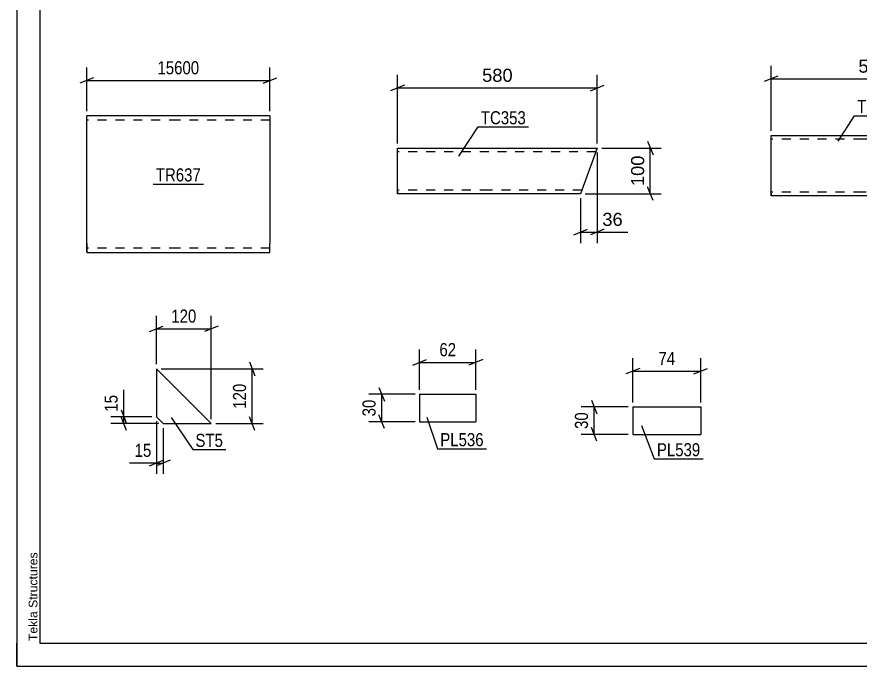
# Model space of a CAD drawing. Header units: millimetres. Extents: x 0 to 420, y 0 to 297.
# Drawn here: x 0 to 184.7, y 0 to 142.3 of the extents above; entities that cross this region are included whole.
import ezdxf

# ---------------------------------------------------------------- set-up
doc = ezdxf.new("R2010")
doc.units = ezdxf.units.MM
doc.linetypes.add('DXK_LINE_DOT2', pattern=[3.9198, 1.9599, -1.9599])
doc.styles.add('Arial', font='ARIAL.TTF', dxfattribs={"height": 0.2})
doc.styles.add('Arial Narrow', font='ARIALN.TTF', dxfattribs={"height": 0.2})

# ---------------------------------------------------------------- blocks, each defined once
blk = doc.blocks.new('Unknown-761554772-1128')
at = {"color": 5, "linetype": 'Continuous'}
for p, q in [((0, 297), (0, 0)), ((5, 292), (5, 5)), ((0, 0), (0, 5)), ((5, 5), (415, 5)), ((0, 0), (420, 0))]:
    blk.add_line(p, q, dxfattribs=at)
at = {"color": 174, "linetype": 'Continuous', "style": 'Arial'}
blk.add_text('Tekla Structures', height=1.9102, rotation=90, dxfattribs=at).set_placement((4.5, 5.5))
blk = doc.blocks.new('Part-761554772-11138 - 11134')
at = {"color": 2, "linetype": 'Continuous'}
for p, q in [((83.37, 103.52), (83.37, 113.52)), ((83.37, 113.52), (103.37, 113.52)), ((103.47, 113.52), (127.11, 113.52)), ((127.11, 113.52), (126.53, 111.92)), ((126.53, 111.92), (123.47, 103.52)), ((103.37, 103.52), (83.37, 103.52)), ((123.47, 103.52), (103.47, 103.52))]:
    blk.add_line(p, q, dxfattribs=at)
at = {"color": 7, "linetype": 'DXK_LINE_DOT2'}
for p, q in [((103.37, 112.72), (83.37, 112.72)), ((126.82, 112.72), (103.47, 112.72)), ((127.07, 113.4), (126.53, 111.92)), ((103.37, 104.32), (83.37, 104.32)), ((83.37, 103.99), (83.37, 103.52)), ((123.77, 104.32), (103.47, 104.32))]:
    blk.add_line(p, q, dxfattribs=at)
blk = doc.blocks.new('Part-761554772-11155 - 11154')
at = {"color": 2, "linetype": 'Continuous'}
for p, q in [((165.2, 103.06), (165.2, 116.26)), ((165.2, 116.26), (185.2, 116.26)), ((185.3, 116.26), (210.11, 116.26)), ((209.53, 114.66), (205.3, 103.06)), ((210.11, 116.26), (209.53, 114.66)), ((185.2, 103.06), (165.2, 103.06)), ((205.3, 103.06), (185.3, 103.06))]:
    blk.add_line(p, q, dxfattribs=at)
at = {"color": 7, "linetype": 'DXK_LINE_DOT2'}
for p, q in [((185.2, 115.46), (165.2, 115.46)), ((209.82, 115.46), (185.3, 115.46)), ((210.06, 116.14), (209.53, 114.66)), ((185.2, 103.86), (165.2, 103.86)), ((165.2, 103.53), (165.2, 103.06)), ((205.59, 103.86), (185.3, 103.86))]:
    blk.add_line(p, q, dxfattribs=at)
blk = doc.blocks.new('Part-761554772-8559 - 8558')
at = {"color": 2, "linetype": 'Continuous'}
for p, q in [((42.58, 53.14), (30.58, 65.14)), ((30.58, 65.14), (30.58, 54.64)), ((30.58, 54.64), (32.08, 53.14)), ((32.08, 53.14), (42.58, 53.14))]:
    blk.add_line(p, q, dxfattribs=at)
blk = doc.blocks.new('Part-761554772-8611 - 8610')
at = {"color": 2, "linetype": 'Continuous'}
for p, q in [((88.22, 59.56), (88.22, 53.56)), ((88.22, 59.56), (100.53, 59.56)), ((100.53, 59.56), (100.53, 53.56)), ((88.22, 53.56), (100.53, 53.56))]:
    blk.add_line(p, q, dxfattribs=at)
blk = doc.blocks.new('Part-761554772-8619 - 8618')
at = {"color": 2, "linetype": 'Continuous'}
for p, q in [((134.92, 56.79), (134.92, 50.79)), ((134.92, 56.79), (149.79, 56.79)), ((149.79, 56.79), (149.79, 50.79)), ((134.92, 50.79), (149.79, 50.79))]:
    blk.add_line(p, q, dxfattribs=at)
blk = doc.blocks.new('Part-761554772-8635 - 8634')
at = {"color": 2, "linetype": 'Continuous'}
for p, q in [((35.32, 120.61), (15.32, 120.61)), ((15.32, 92.61), (15.32, 120.61)), ((55.42, 120.61), (35.42, 120.61)), ((55.42, 120.61), (55.42, 119.38)), ((55.42, 119.38), (55.42, 92.61)), ((15.32, 92.61), (15.32, 90.61)), ((55.42, 90.61), (55.42, 92.61)), ((15.32, 90.61), (35.32, 90.61)), ((35.42, 90.61), (55.42, 90.61))]:
    blk.add_line(p, q, dxfattribs=at)
at = {"color": 7, "linetype": 'DXK_LINE_DOT2'}
for p, q in [((35.32, 119.61), (15.32, 119.61)), ((55.42, 119.61), (35.42, 119.61)), ((15.32, 90.77), (15.32, 92.61)), ((15.32, 91.61), (15.32, 91.69)), ((35.32, 91.61), (15.32, 91.61)), ((55.42, 91.61), (35.42, 91.61)), ((55.42, 91.69), (55.42, 92.23)), ((55.42, 91.61), (55.42, 91.69))]:
    blk.add_line(p, q, dxfattribs=at)
blk = doc.blocks.new('StraightDimension-761554772-11194 - 11134')
at = {"color": 7, "linetype": 'Continuous'}
for p, q in [((83.37, 114.52), (83.37, 129.53)), ((127.11, 114.52), (127.11, 129.53)), ((84.87, 127.28), (81.87, 126.08)), ((83.37, 126.68), (127.11, 126.68)), ((125.61, 126.08), (128.61, 127.28))]:
    blk.add_line(p, q, dxfattribs=at)
at = {"color": 0}
blk.add_wipeout([(109.18, 127.43), (109.18, 131.63), (101.31, 131.63), (101.31, 127.43)], dxfattribs=at)
at = {"color": 3, "style": 'Arial'}
blk.add_text('580', height=2.865, dxfattribs=at).set_placement((101.91, 128.03))
blk = doc.blocks.new('StraightDimension-761554772-11205 - 11134')
at = {"color": 7, "linetype": 'Continuous'}
for p, q in [((127.11, 112.52), (127.11, 92.71)), ((123.47, 102.52), (123.47, 92.71)), ((121.97, 94.51), (124.97, 95.71)), ((123.47, 95.11), (127.11, 95.11)), ((128.61, 95.71), (125.61, 94.51))]:
    blk.add_line(p, q, dxfattribs=at)
at = {"color": 0}
blk.add_wipeout([(133.29, 95.86), (133.29, 100.06), (127.64, 100.06), (127.64, 95.86)], dxfattribs=at)
at = {"color": 7, "linetype": 'Continuous'}
blk.add_line((127.11, 95.11), (133.81, 95.11), dxfattribs=at)
blk.add_line((127.11, 95.11), (133.81, 95.11), dxfattribs=at)
at = {"color": 3, "style": 'Arial'}
blk.add_text('36', height=2.865, dxfattribs=at).set_placement((128.24, 96.46))
blk = doc.blocks.new('StraightDimension-761554772-11232 - 11134')
at = {"color": 7, "linetype": 'Continuous'}
for p, q in [((138.15, 115.02), (139.35, 112.02)), ((128.11, 113.52), (141.15, 113.52)), ((138.75, 103.52), (138.75, 113.52)), ((124.47, 103.52), (141.15, 103.52)), ((139.35, 102.02), (138.15, 105.02))]:
    blk.add_line(p, q, dxfattribs=at)
at = {"color": 0}
blk.add_wipeout([(138, 112.46), (133.8, 112.46), (133.8, 104.59), (138, 104.59)], dxfattribs=at)
at = {"color": 3, "style": 'Arial'}
blk.add_text('100', height=2.865, rotation=90.0002, dxfattribs=at).set_placement((137.4, 105.19))
blk = doc.blocks.new('StraightDimension-761554772-11257 - 11154')
at = {"color": 7, "linetype": 'Continuous'}
for p, q in [((165.2, 117.26), (165.2, 131.53)), ((210.11, 117.26), (210.11, 131.53)), ((166.7, 129.28), (163.7, 128.08)), ((165.2, 128.68), (210.11, 128.68)), ((208.61, 128.08), (211.61, 129.28))]:
    blk.add_line(p, q, dxfattribs=at)
at = {"color": 0}
blk.add_wipeout([(191.59, 129.43), (191.59, 133.63), (183.72, 133.63), (183.72, 129.43)], dxfattribs=at)
at = {"color": 3, "style": 'Arial'}
blk.add_text('580', height=2.865, dxfattribs=at).set_placement((184.32, 130.03))
blk = doc.blocks.new('StraightDimension-761554772-8954 - 8558')
at = {"color": 7, "linetype": 'Continuous'}
for p, q in [((22.82, 56.14), (24.02, 53.14)), ((29.58, 54.64), (20.57, 54.64)), ((24.02, 51.64), (22.82, 54.64)), ((23.42, 53.14), (23.42, 54.64)), ((31.08, 53.14), (20.57, 53.14))]:
    blk.add_line(p, q, dxfattribs=at)
at = {"color": 0}
blk.add_wipeout([(22.67, 60.02), (18.47, 60.02), (18.47, 55.16), (22.67, 55.16)], dxfattribs=at)
at = {"color": 7, "linetype": 'Continuous'}
blk.add_line((23.42, 54.64), (23.42, 60.54), dxfattribs=at)
blk.add_line((23.42, 54.64), (23.42, 60.54), dxfattribs=at)
at = {"color": 3, "style": 'Arial Narrow'}
blk.add_text('15', height=2.863, rotation=90.0002, dxfattribs=at).set_placement((22.07, 55.76))
blk = doc.blocks.new('StraightDimension-761554772-8946 - 8558')
at = {"color": 7, "linetype": 'Continuous'}
for p, q in [((30.58, 53.64), (30.58, 42.1)), ((32.08, 52.14), (32.08, 42.1)), ((29.08, 43.9), (32.08, 45.1)), ((33.58, 45.1), (30.58, 43.9)), ((30.58, 44.5), (32.08, 44.5))]:
    blk.add_line(p, q, dxfattribs=at)
at = {"color": 0}
blk.add_wipeout([(30.05, 45.25), (30.05, 49.45), (25.19, 49.45), (25.19, 45.25)], dxfattribs=at)
at = {"color": 7, "linetype": 'Continuous'}
blk.add_line((30.58, 44.5), (24.67, 44.5), dxfattribs=at)
blk.add_line((30.58, 44.5), (24.67, 44.5), dxfattribs=at)
at = {"color": 3, "style": 'Arial Narrow'}
blk.add_text('15', height=2.863, dxfattribs=at).set_placement((25.79, 45.85))
blk = doc.blocks.new('StraightDimension-761554772-8958 - 8558')
at = {"color": 7, "linetype": 'Continuous'}
for p, q in [((50.95, 66.64), (52.15, 63.64)), ((31.58, 65.14), (53.95, 65.14)), ((51.55, 53.14), (51.55, 65.14)), ((52.15, 51.64), (50.95, 54.64)), ((43.58, 53.14), (53.95, 53.14))]:
    blk.add_line(p, q, dxfattribs=at)
at = {"color": 0}
blk.add_wipeout([(50.8, 62.48), (46.6, 62.48), (46.6, 55.8), (50.8, 55.8)], dxfattribs=at)
at = {"color": 3, "style": 'Arial Narrow'}
blk.add_text('120', height=2.863, rotation=90.0002, dxfattribs=at).set_placement((50.2, 56.4))
blk = doc.blocks.new('StraightDimension-761554772-8950 - 8558')
at = {"color": 7, "linetype": 'Continuous'}
for p, q in [((30.58, 66.14), (30.58, 76.77)), ((42.58, 54.14), (42.58, 76.77)), ((29.08, 73.32), (32.08, 74.52)), ((30.58, 73.92), (42.58, 73.92)), ((44.08, 74.52), (41.08, 73.32))]:
    blk.add_line(p, q, dxfattribs=at)
at = {"color": 0}
blk.add_wipeout([(39.92, 74.67), (39.92, 78.87), (33.23, 78.87), (33.23, 74.67)], dxfattribs=at)
at = {"color": 3, "style": 'Arial Narrow'}
blk.add_text('120', height=2.863, dxfattribs=at).set_placement((33.83, 75.27))
blk = doc.blocks.new('StraightDimension-761554772-8970 - 8610')
at = {"color": 7, "linetype": 'Continuous'}
for p, q in [((79.31, 61.06), (80.51, 58.06)), ((87.22, 59.56), (77.06, 59.56)), ((79.91, 53.56), (79.91, 59.56)), ((80.51, 52.06), (79.31, 55.06)), ((87.22, 53.56), (77.06, 53.56))]:
    blk.add_line(p, q, dxfattribs=at)
at = {"color": 0}
blk.add_wipeout([(79.16, 58.99), (74.96, 58.99), (74.96, 54.13), (79.16, 54.13)], dxfattribs=at)
at = {"color": 3, "style": 'Arial Narrow'}
blk.add_text('30', height=2.863, rotation=90.0002, dxfattribs=at).set_placement((78.56, 54.73))
blk = doc.blocks.new('StraightDimension-761554772-8974 - 8610')
at = {"color": 7, "linetype": 'Continuous'}
for p, q in [((88.22, 60.56), (88.22, 69.41)), ((100.53, 60.56), (100.53, 69.41)), ((86.72, 65.96), (89.72, 67.16)), ((88.22, 66.56), (100.53, 66.56)), ((102.03, 67.16), (99.03, 65.96))]:
    blk.add_line(p, q, dxfattribs=at)
at = {"color": 0}
blk.add_wipeout([(96.81, 67.31), (96.81, 71.51), (91.95, 71.51), (91.95, 67.31)], dxfattribs=at)
at = {"color": 3, "style": 'Arial Narrow'}
blk.add_text('62', height=2.863, dxfattribs=at).set_placement((92.55, 67.91))
blk = doc.blocks.new('StraightDimension-761554772-8982 - 8618')
at = {"color": 7, "linetype": 'Continuous'}
for p, q in [((134.92, 57.79), (134.92, 67.49)), ((149.79, 57.79), (149.79, 67.49)), ((136.42, 65.24), (133.42, 64.04)), ((148.29, 64.04), (151.29, 65.24)), ((134.92, 64.64), (149.79, 64.64))]:
    blk.add_line(p, q, dxfattribs=at)
at = {"color": 0}
blk.add_wipeout([(144.78, 65.39), (144.78, 69.59), (139.93, 69.59), (139.93, 65.39)], dxfattribs=at)
at = {"color": 3, "style": 'Arial Narrow'}
blk.add_text('74', height=2.863, dxfattribs=at).set_placement((140.53, 65.99))
blk = doc.blocks.new('StraightDimension-761554772-8978 - 8618')
at = {"color": 7, "linetype": 'Continuous'}
for p, q in [((125.85, 58.29), (127.05, 55.29)), ((133.92, 56.79), (123.6, 56.79)), ((126.45, 50.79), (126.45, 56.79)), ((127.05, 49.29), (125.85, 52.29)), ((133.92, 50.79), (123.6, 50.79))]:
    blk.add_line(p, q, dxfattribs=at)
at = {"color": 0}
blk.add_wipeout([(125.7, 56.22), (121.5, 56.22), (121.5, 51.37), (125.7, 51.37)], dxfattribs=at)
at = {"color": 3, "style": 'Arial Narrow'}
blk.add_text('30', height=2.863, rotation=90.0002, dxfattribs=at).set_placement((125.1, 51.97))
blk = doc.blocks.new('StraightDimension-761554772-8986 - 8634')
at = {"color": 7, "linetype": 'Continuous'}
for p, q in [((15.32, 121.61), (15.32, 131.18)), ((55.42, 121.61), (55.42, 131.18)), ((16.82, 128.93), (13.82, 127.73)), ((15.32, 128.33), (55.42, 128.33)), ((53.92, 127.73), (56.92, 128.93))]:
    blk.add_line(p, q, dxfattribs=at)
at = {"color": 0}
blk.add_wipeout([(40.54, 129.08), (40.54, 133.28), (30.2, 133.28), (30.2, 129.08)], dxfattribs=at)
at = {"color": 3, "style": 'Arial Narrow'}
blk.add_text('15600', height=2.863, dxfattribs=at).set_placement((30.8, 129.68))
blk = doc.blocks.new('Mark-761554772-11161 - 11134')
at = {"color": 0}
blk.add_wipeout([(111.49, 118.73), (111.49, 121.73), (101.63, 121.73), (101.63, 118.73)], dxfattribs=at)
blk.add_wipeout([(111.49, 118.73), (111.49, 121.73), (101.63, 121.73), (101.63, 118.73)], dxfattribs=at)
at = {"color": 30, "linetype": 'Continuous'}
for p, q in [((96.78, 111.75), (101.03, 118.13)), ((101.03, 118.13), (112.09, 118.13))]:
    blk.add_line(p, q, dxfattribs=at)
at = {"color": 3, "style": 'Arial Narrow'}
blk.add_text('TC353', height=2.863, dxfattribs=at).set_placement((101.63, 118.73))
blk = doc.blocks.new('Mark-761554772-11169 - 11154')
at = {"color": 0}
blk.add_wipeout([(193.92, 121.19), (193.92, 124.19), (184.06, 124.19), (184.06, 121.19)], dxfattribs=at)
blk.add_wipeout([(193.92, 121.19), (193.92, 124.19), (184.06, 124.19), (184.06, 121.19)], dxfattribs=at)
at = {"color": 30, "linetype": 'Continuous'}
for p, q in [((179.9, 115.01), (183.46, 120.59)), ((183.46, 120.59), (194.52, 120.59))]:
    blk.add_line(p, q, dxfattribs=at)
at = {"color": 3, "style": 'Arial Narrow'}
blk.add_text('TC214', height=2.863, dxfattribs=at).set_placement((184.06, 121.19))
blk = doc.blocks.new('Mark-761554772-11390 - 8558')
at = {"color": 0}
blk.add_wipeout([(45.14, 48.04), (45.14, 51.04), (39.11, 51.04), (39.11, 48.04)], dxfattribs=at)
blk.add_wipeout([(45.14, 48.04), (45.14, 51.04), (39.11, 51.04), (39.11, 48.04)], dxfattribs=at)
at = {"color": 30, "linetype": 'Continuous'}
for p, q in [((33.81, 54.5), (38.51, 47.44)), ((38.51, 47.44), (45.74, 47.44))]:
    blk.add_line(p, q, dxfattribs=at)
at = {"color": 3, "style": 'Arial Narrow'}
blk.add_text('ST5', height=2.863, dxfattribs=at).set_placement((39.11, 48.04))
blk = doc.blocks.new('Mark-761554772-9091 - 8610')
at = {"color": 0}
blk.add_wipeout([(102.25, 48.19), (102.25, 51.19), (92.74, 51.19), (92.74, 48.19)], dxfattribs=at)
blk.add_wipeout([(102.25, 48.19), (102.25, 51.19), (92.74, 51.19), (92.74, 48.19)], dxfattribs=at)
at = {"color": 30, "linetype": 'Continuous'}
for p, q in [((89.78, 54.55), (92.14, 47.59)), ((92.14, 47.59), (102.85, 47.59))]:
    blk.add_line(p, q, dxfattribs=at)
at = {"color": 3, "style": 'Arial Narrow'}
blk.add_text('PL536', height=2.863, dxfattribs=at).set_placement((92.74, 48.19))
blk = doc.blocks.new('Mark-761554772-9094 - 8618')
at = {"color": 0}
blk.add_wipeout([(149.7, 45.99), (149.7, 48.99), (140.19, 48.99), (140.19, 45.99)], dxfattribs=at)
blk.add_wipeout([(149.7, 45.99), (149.7, 48.99), (140.19, 48.99), (140.19, 45.99)], dxfattribs=at)
at = {"color": 30, "linetype": 'Continuous'}
for p, q in [((136.85, 52.72), (139.59, 45.39)), ((139.59, 45.39), (150.3, 45.39))]:
    blk.add_line(p, q, dxfattribs=at)
at = {"color": 3, "style": 'Arial Narrow'}
blk.add_text('PL539', height=2.863, dxfattribs=at).set_placement((140.19, 45.99))
blk = doc.blocks.new('Mark-761554772-9097 - 8634')
at = {"color": 0}
blk.add_wipeout([(40.3, 106.21), (40.3, 109.21), (30.44, 109.21), (30.44, 106.21)], dxfattribs=at)
blk.add_wipeout([(40.3, 106.21), (40.3, 109.21), (30.44, 109.21), (30.44, 106.21)], dxfattribs=at)
at = {"color": 30, "linetype": 'Continuous'}
blk.add_line((29.84, 105.61), (40.9, 105.61), dxfattribs=at)
at = {"color": 3, "style": 'Arial Narrow'}
blk.add_text('TR637', height=2.863, dxfattribs=at).set_placement((30.44, 106.21))

msp = doc.modelspace()

# ---------------------------------------------------------------- block references
for name in ['Unknown-761554772-1128', 'Part-761554772-8635 - 8634', 'Part-761554772-11155 - 11154', 'Part-761554772-11138 - 11134', 'Part-761554772-8559 - 8558', 'Part-761554772-8611 - 8610', 'Part-761554772-8619 - 8618']:
    msp.add_blockref(name, (0, 0))

# ---------------------------------------------------------------- next in the draw order: block references
for name in ['StraightDimension-761554772-8986 - 8634', 'StraightDimension-761554772-11257 - 11154', 'StraightDimension-761554772-11194 - 11134', 'StraightDimension-761554772-11205 - 11134', 'Mark-761554772-9097 - 8634', 'StraightDimension-761554772-8982 - 8618', 'StraightDimension-761554772-8970 - 8610', 'StraightDimension-761554772-8954 - 8558', 'Mark-761554772-9091 - 8610', 'Mark-761554772-9094 - 8618']:
    msp.add_blockref(name, (0, 0))

# ---------------------------------------------------------------- next in the draw order: block references
for name in ['Mark-761554772-11169 - 11154', 'Mark-761554772-11161 - 11134', 'StraightDimension-761554772-11232 - 11134', 'StraightDimension-761554772-8974 - 8610', 'StraightDimension-761554772-8978 - 8618', 'StraightDimension-761554772-8946 - 8558']:
    msp.add_blockref(name, (0, 0))

# ---------------------------------------------------------------- next in the draw order: block references
msp.add_blockref('StraightDimension-761554772-8958 - 8558', (0, 0))

# ---------------------------------------------------------------- next in the draw order: block references
msp.add_blockref('StraightDimension-761554772-8950 - 8558', (0, 0))

# ---------------------------------------------------------------- next in the draw order: block references
msp.add_blockref('Mark-761554772-11390 - 8558', (0, 0))

doc.saveas('drawing.dxf')
